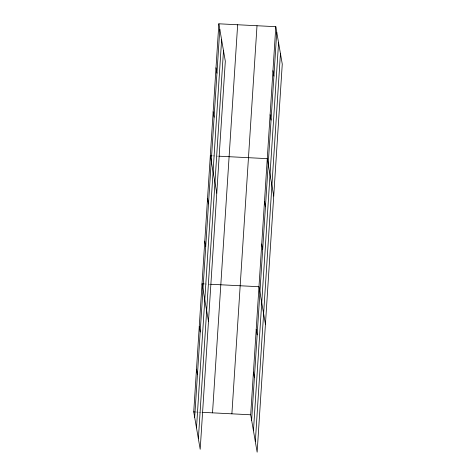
<?xml version="1.0" encoding="UTF-8"?>
<svg xmlns="http://www.w3.org/2000/svg" width="476" height="476" viewBox="0 0 476 476"><rect width="100%" height="100%" fill="white"/><g stroke="black" fill="none" stroke-linecap="round" stroke-linejoin="round"><path stroke-width="0.36" stroke-dasharray="2.38 1.78" d="M212.48 155.86L218.264 156.158M204.186 283.934L209.97 284.226M195.898 412.002L198.07 412.109M198.79 412.151L201.681 412.293"/><path stroke-width="0.71" d="M218.853 23.8L225.315 61.214L200.194 449.308L193.732 411.889L218.853 23.8L275.806 26.692L282.268 64.111L257.147 452.2L250.685 414.786L275.806 26.692M194.672 417.339L219.793 29.25M196.493 427.888L221.614 39.8M198.373 438.759L223.494 50.67M212.522 412.847L237.649 24.752M231.889 413.828L257.01 25.74M251.625 420.237L276.746 32.142M253.446 430.78L278.573 42.691M255.326 441.651L280.447 53.562M211.755 155.825L210.309 155.753L216.776 193.167M218.984 156.193L267.268 158.645L273.73 196.058M203.466 283.892L202.02 283.821L208.482 321.235M210.695 284.261L258.974 286.713L265.435 324.132M193.732 411.889L195.178 411.966M202.407 412.329L250.685 414.786M272.962 70.674L273.902 76.124M270.112 114.662L271.052 120.113M264.501 201.336L265.441 206.786M261.74 244.021L262.681 249.472M216.003 67.782L216.949 73.233M256.213 329.404L257.153 334.854M213.159 111.765L214.099 117.215M253.446 372.095L254.392 377.545M207.548 198.438L208.488 203.889M204.781 241.13L205.727 246.58M199.26 326.512L200.2 331.962M196.493 369.203L197.433 374.654"/></g></svg>
